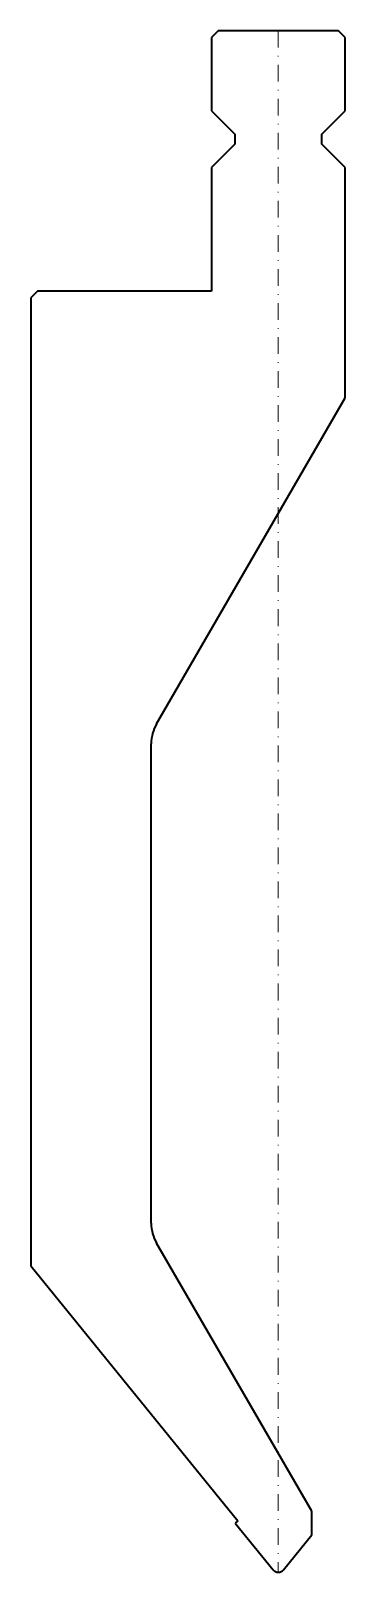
# Model space of a CAD drawing. Header units: millimetres. Extents: x -37 to 10, y 0 to 231.
import ezdxf

# ---------------------------------------------------------------- set-up
doc = ezdxf.new("R2010")
doc.units = ezdxf.units.MM
doc.header["$LTSCALE"] = 5
doc.linetypes.add('AUSGEZOGEN', pattern=[0])
doc.linetypes.add('DASHDOT', pattern=[1, 0.5, -0.25, 0, -0.25])
doc.layers.add('2', color=7, linetype='Continuous')

msp = doc.modelspace()

# ---------------------------------------------------------------- linework, layer by layer
at = {"layer": '2', "color": 7, "linetype": 'AUSGEZOGEN', "lineweight": 35}
for p, q in [((-9, 231), (-10, 230)), ((-10, 230), (-10, 219)), ((9, 231), (-9, 231)), ((10, 230), (9, 231)), ((10, 219), (10, 230)), ((-10, 219), (-6.5, 215.5)), ((6.5, 215.5), (10, 219)), ((-6.5, 215.5), (-6.5, 214)), ((6.5, 214), (6.5, 215.5)), ((-6.5, 214), (-10, 210.5)), ((10, 210.5), (6.5, 214)), ((-10, 210.5), (-10, 192)), ((10, 176), (10, 210.5)), ((-36, 192), (-37, 191)), ((-10, 192), (-36, 192)), ((-37, 191), (-37, 45.9)), ((-18.2, 127.16), (10, 176)), ((-19, 52.3), (-19, 124.16)), ((5, 9.13), (-18.2, 49.3)), ((-37, 45.9), (-6.05, 7.67)), ((-6.05, 7.67), (-6.43, 7.36)), ((-6.43, 7.36), (-0.78, 0.37)), ((5, 5.59), (5, 9.13)), ((0.78, 0.37), (5, 5.59))]:
    msp.add_line(p, q, dxfattribs=at)
at = {"layer": '2', "color": 7, "linetype": 'DASHDOT', "lineweight": 18}
msp.add_line((0, 231), (0, 0), dxfattribs=at)
at = {"layer": '2', "color": 7, "linetype": 'AUSGEZOGEN', "lineweight": 35}
for centre, radius, start, end in [((-13, 124.16), 6, 150, 180), ((-13, 52.3), 6, 180, 210), ((0, 1), 1, 219, 321)]:
    msp.add_arc(centre, radius, start, end, dxfattribs=at)

doc.saveas('drawing.dxf')
